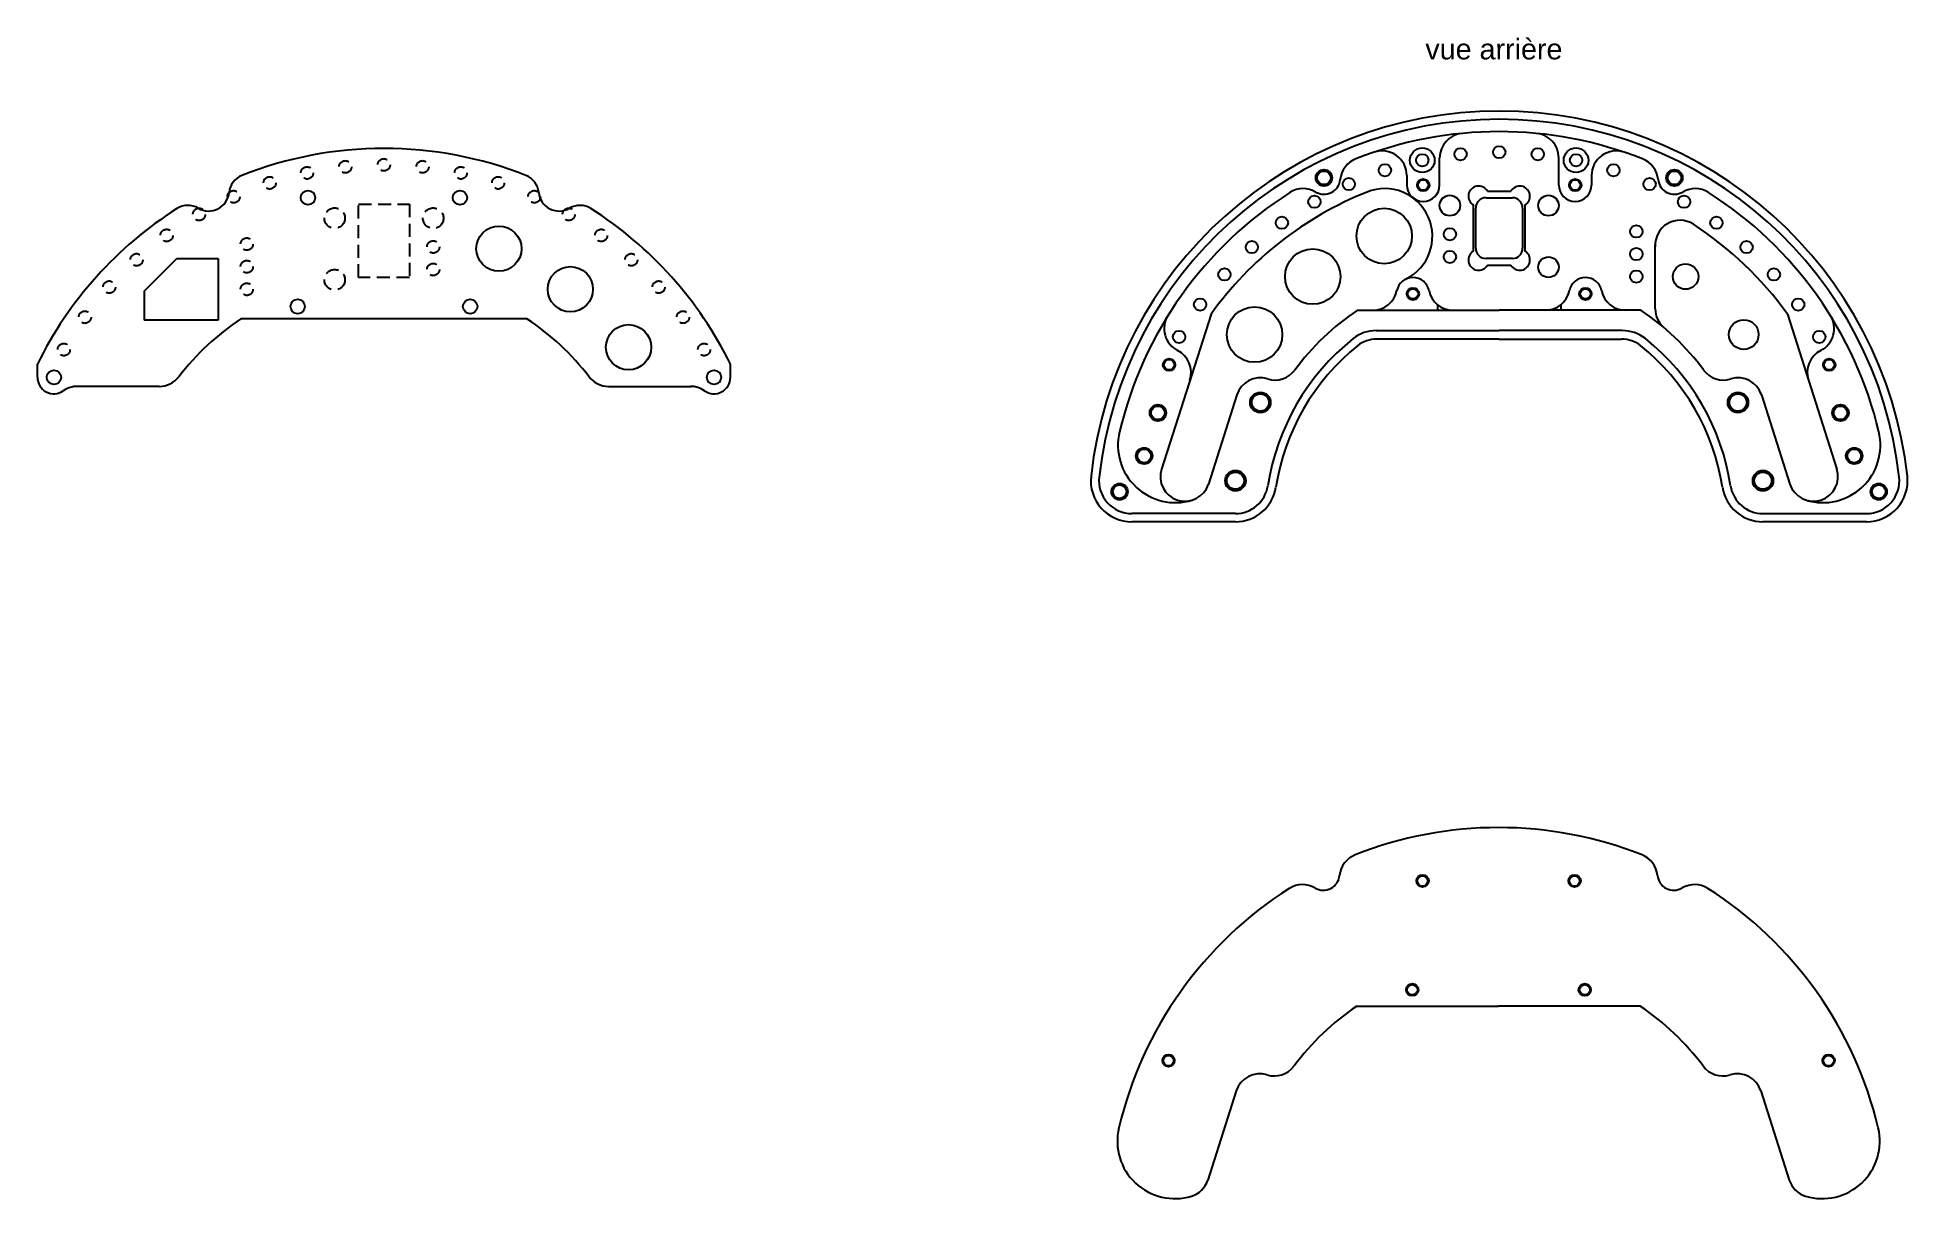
# Model space of a CAD drawing. Header units: millimetres. Extents: x 1835 to 2290, y 1226 to 1509.
import ezdxf

# ---------------------------------------------------------------- set-up
doc = ezdxf.new("R2010")
doc.units = ezdxf.units.MM
doc.linetypes.add('CACHE2', pattern=[4.7625, 3.175, -1.5875])
doc.layers.add('carte', color=30, linetype='Continuous')
doc.layers.add('tableau de bord', color=5, linetype='Continuous')
doc.styles.get("Standard").update_dxf_attribs({"font": 'arial.ttf'})

msp = doc.modelspace()

# ---------------------------------------------------------------- linework, layer by layer
at = {"layer": 'carte', "linetype": 'CACHE2'}
for p, q in [((1912.78, 1450.67), (1912.78, 1468.47)), ((1912.78, 1468.47), (1925.18, 1468.47)), ((1925.18, 1468.47), (1925.18, 1450.67)), ((1925.18, 1450.67), (1912.78, 1450.67))]:
    msp.add_line(p, q, dxfattribs=at)
at = {"layer": 'carte'}
for p, q in [((1860.59, 1447.27), (1868.59, 1455.27)), ((1868.59, 1455.27), (1878.59, 1455.27)), ((1878.59, 1455.27), (1878.59, 1440.27)), ((1860.59, 1447.27), (1860.59, 1440.27)), ((1870.59, 1440.27), (1860.59, 1440.27)), ((1878.59, 1440.27), (1870.59, 1440.27)), ((1953.81, 1440.57), (1884.16, 1440.57)), ((1834.61, 1426.33), (1834.61, 1429.5)), ((2003.36, 1426.33), (2003.36, 1429.5)), ((1864.28, 1424.12), (1844.18, 1424.12)), ((1973.69, 1424.12), (1993.79, 1424.12))]:
    msp.add_line(p, q, dxfattribs=at)
at = {"layer": 'carte', "linetype": 'CACHE2'}
for centre, radius in [((1900.27, 1476.1), 1.5), ((1909.58, 1477.58), 1.5), ((1918.98, 1478.07), 1.5), ((1928.39, 1477.58), 1.5), ((1937.7, 1476.1), 1.5), ((1882.38, 1470.29), 1.5), ((1891.17, 1473.67), 1.5), ((1946.8, 1473.67), 1.5), ((1955.59, 1470.29), 1.5), ((1873.98, 1466.01), 1.5), ((1906.98, 1465.07), 2.5), ((1930.98, 1465.07), 2.5), ((1963.98, 1466.01), 1.5), ((1866.08, 1460.88), 1.5), ((1971.88, 1460.88), 1.5), ((1885.59, 1458.77), 1.5), ((1930.98, 1458.07), 1.5), ((1858.76, 1454.95), 1.5), ((1885.59, 1453.27), 1.5), ((1930.98, 1452.57), 1.5), ((1979.21, 1454.95), 1.5), ((1852.1, 1448.29), 1.5), ((1885.59, 1447.77), 1.5), ((1906.98, 1450.07), 2.5), ((1985.87, 1448.29), 1.5), ((1846.17, 1440.97), 1.5), ((1991.8, 1440.97), 1.5), ((1841.04, 1433.07), 1.5), ((1996.93, 1433.07), 1.5)]:
    msp.add_circle(centre, radius, dxfattribs=at)
at = {"layer": 'carte'}
for centre, radius in [((1900.48, 1470.07), 1.75), ((1937.48, 1470.07), 1.75), ((1946.98, 1457.65), 5.5), ((1964.38, 1447.77), 5.5), ((1897.98, 1443.57), 1.75), ((1939.98, 1443.57), 1.75), ((1978.54, 1433.65), 5.5), ((1838.62, 1426.33), 1.75), ((1999.35, 1426.33), 1.75)]:
    msp.add_circle(centre, radius, dxfattribs=at)
for centre, radius, start, end in [((1918.98, 1388.07), 94, 90, 111.573), ((1918.98, 1388.07), 94, 68.427, 90), ((1886.26, 1470.84), 5, 111.573, 174.3236), ((1951.71, 1470.84), 5, 5.6764, 68.427), ((1876.31, 1471.82), 5, 239.6764, 354.3236), ((1961.66, 1471.82), 5, 185.6764, 300.3236), ((1918.98, 1388.07), 94, 122.427, 153.846), ((1871.26, 1463.19), 5, 59.6764, 122.427), ((1966.71, 1463.19), 5, 57.573, 120.3236), ((1918.98, 1388.07), 94, 26.154, 57.573), ((1918.98, 1388.07), 63, 123.5573, 142.4492), ((1918.98, 1388.07), 63, 37.5508, 56.4427), ((1838.62, 1426.33), 4.01, 180, 304.9777), ((1864.28, 1430.12), 6, 270, 322.4492), ((1973.69, 1430.12), 6, 217.5508, 270), ((1999.35, 1426.33), 4.01, 235.0223, 0), ((1844.36, 1418.12), 6, 90, 124.9777), ((1993.61, 1418.12), 6, 55.0223, 90)]:
    msp.add_arc(centre, radius, start, end, dxfattribs=at)
at = {"layer": 'tableau de bord'}
for p, q in [((2168.03, 1475.46), (2168.03, 1473.15)), ((2176.03, 1473.15), (2176.03, 1479.74)), ((2205.03, 1473.15), (2205.03, 1479.74)), ((2213.03, 1475.46), (2213.03, 1473.15)), ((2187.69, 1471.65), (2193.36, 1471.65)), ((2184.28, 1457.06), (2184.28, 1468.23)), ((2184.83, 1457.75), (2184.83, 1467.55)), ((2187.33, 1470.05), (2193.73, 1470.05)), ((2196.23, 1467.55), (2196.23, 1457.75)), ((2196.78, 1468.23), (2196.78, 1457.06)), ((2228.53, 1442.99), (2228.53, 1458.56)), ((2193.73, 1455.25), (2187.33, 1455.25)), ((2187.69, 1453.65), (2193.36, 1453.65)), ((2175.53, 1444), (2175.53, 1442.65)), ((2205.53, 1444), (2205.53, 1442.65)), ((2120.36, 1441.73), (2108.31, 1403.97)), ((2260.69, 1441.73), (2272.74, 1403.97)), ((2160.57, 1437.71), (2190.54, 1437.71)), ((2190.53, 1435.65), (2160.74, 1435.65)), ((2190.53, 1435.65), (2220.31, 1435.65)), ((2220.5, 1437.71), (2190.54, 1437.71)), ((2126.3, 1393.15), (2101.08, 1393.15)), ((2126.3, 1391.15), (2101.08, 1391.15)), ((2254.75, 1393.15), (2279.97, 1393.15)), ((2279.97, 1391.15), (2254.75, 1391.15))]:
    msp.add_line(p, q, dxfattribs=at)
at = {"layer": 'tableau de bord', "color": 1}
for p, q in [((2156, 1442.65), (2190.53, 1442.65)), ((2225.05, 1442.65), (2190.53, 1442.65)), ((2126.66, 1422.03), (2119.74, 1400.32)), ((2254.39, 1422.03), (2261.31, 1400.32)), ((2155.85, 1273.19), (2190.37, 1273.19)), ((2224.9, 1273.19), (2190.37, 1273.19)), ((2126.51, 1252.56), (2119.59, 1230.86)), ((2254.23, 1252.56), (2261.16, 1230.86))]:
    msp.add_line(p, q, dxfattribs=at)
at = {"layer": 'tableau de bord'}
for centre, radius in [((2171.81, 1479.18), 3), ((2171.81, 1479.18), 1.5), ((2181.12, 1480.66), 1.5), ((2190.53, 1481.15), 1.5), ((2199.93, 1480.66), 1.5), ((2209.24, 1479.18), 3), ((2209.24, 1479.18), 1.5), ((2147.85, 1474.9), 2), ((2147.85, 1474.9), 1.65), ((2162.71, 1476.74), 1.5), ((2218.34, 1476.74), 1.5), ((2233.2, 1474.9), 2), ((2233.2, 1474.9), 1.65), ((2153.92, 1473.37), 1.5), ((2227.13, 1473.37), 1.5), ((2145.53, 1469.09), 1.5), ((2162.53, 1460.73), 6.75), ((2178.53, 1468.15), 2.5), ((2202.53, 1468.15), 2.5), ((2235.53, 1469.09), 1.5), ((2137.62, 1463.96), 1.5), ((2178.53, 1461.15), 1.5), ((2223.92, 1461.85), 1.5), ((2243.43, 1463.96), 1.5), ((2130.3, 1458.03), 1.5), ((2145.13, 1450.85), 6.75), ((2223.92, 1456.35), 1.5), ((2250.75, 1458.03), 1.5), ((2123.64, 1451.37), 1.5), ((2178.53, 1455.65), 1.5), ((2202.53, 1453.15), 2.5), ((2235.92, 1450.85), 3.1), ((2257.41, 1451.37), 1.5), ((2223.92, 1450.85), 1.5), ((2117.71, 1444.05), 1.5), ((2263.34, 1444.05), 1.5), ((2130.97, 1436.73), 6.75), ((2250.08, 1436.73), 3.6), ((2112.58, 1436.15), 1.5), ((2268.47, 1436.15), 1.5), ((2132.38, 1420.2), 2.5), ((2132.38, 1420.2), 2.1), ((2248.67, 1420.2), 2.5), ((2248.67, 1420.2), 2.1), ((2107.43, 1417.67), 2), ((2107.43, 1417.67), 1.65), ((2273.62, 1417.67), 2), ((2273.62, 1417.67), 1.65), ((2104.08, 1407.19), 2), ((2104.08, 1407.19), 1.65), ((2276.97, 1407.19), 2), ((2276.97, 1407.19), 1.65), ((2126.3, 1401.15), 2.5), ((2126.3, 1401.15), 2.1), ((2254.75, 1401.15), 2.5), ((2254.75, 1401.15), 2.1), ((2098.1, 1398.48), 2), ((2098.1, 1398.48), 1.65), ((2282.95, 1398.48), 2), ((2282.95, 1398.48), 1.65), ((2282.95, 1398.48), 1.65)]:
    msp.add_circle(centre, radius, dxfattribs=at)
at = {"layer": 'tableau de bord', "color": 1}
for centre, radius in [((2172.03, 1473.15), 1.5), ((2172.03, 1473.15), 1.25), ((2209.03, 1473.15), 1.5), ((2209.03, 1473.15), 1.25), ((2169.53, 1446.65), 1.5), ((2211.53, 1446.65), 1.5), ((2169.53, 1446.65), 1.25), ((2211.53, 1446.65), 1.25), ((2110.16, 1429.4), 1.5), ((2110.16, 1429.4), 1.25), ((2270.89, 1429.4), 1.5), ((2270.89, 1429.4), 1.25), ((2171.87, 1303.69), 1.5), ((2171.87, 1303.69), 1.25), ((2208.87, 1303.69), 1.5), ((2208.87, 1303.69), 1.25), ((2169.37, 1277.19), 1.5), ((2169.37, 1277.19), 1.25), ((2211.37, 1277.19), 1.5), ((2211.37, 1277.19), 1.25), ((2110.01, 1259.94), 1.5), ((2270.74, 1259.94), 1.5), ((2110.01, 1259.94), 1.25), ((2270.74, 1259.94), 1.25)]:
    msp.add_circle(centre, radius, dxfattribs=at)
at = {"layer": 'tableau de bord'}
for centre, radius, start, end in [((2190.53, 1391.15), 100, 6.3794, 173.6206), ((2190.53, 1391.15), 98, 89.9614, 173.6206), ((2190.53, 1391.15), 98, 6.3794, 90.0386), ((2182.03, 1479.74), 6, 95.4804, 180), ((2199.03, 1479.74), 6, 0, 84.5196), ((2162.03, 1475.46), 6, 0, 108.6765), ((2219.03, 1475.46), 6, 71.3235, 180), ((2190.53, 1391.15), 86.5, 111.8439, 144.2119), ((2162.66, 1460.66), 11.61, 296.0995, 111.8439), ((2172.03, 1473.15), 4, 180, 0), ((2185.53, 1470.4), 2.5, 30, 240), ((2195.53, 1470.4), 2.5, 300, 150), ((2209.03, 1473.15), 4, 180, 0), ((2187.33, 1467.55), 2.5, 90, 180), ((2193.73, 1467.55), 2.5, 0, 90), ((2234.53, 1458.56), 6, 56.867, 184.0702), ((2190.53, 1391.15), 86.5, 35.7881, 56.867), ((2187.33, 1457.75), 2.5, 180, 270), ((2193.73, 1457.75), 2.5, 270, 0), ((2185.53, 1454.9), 2.5, 120, 330), ((2195.53, 1454.9), 2.5, 210, 60), ((2169.53, 1446.65), 4, 11.537, 168.463), ((2211.53, 1446.65), 4, 11.537, 168.463), ((2159.73, 1448.65), 6, 270, 348.463), ((2179.32, 1448.65), 6, 191.537, 270), ((2201.73, 1448.65), 6, 270, 348.463), ((2221.32, 1448.65), 6, 191.537, 270), ((2114.96, 1438.18), 6, 148.1035, 242.9788), ((2234.53, 1442.99), 6, 180, 229.6798), ((2266.09, 1438.18), 6, 297.0212, 31.8965), ((2190.54, 1391.22), 57, 128.6287, 171.2179), ((2160.57, 1428.71), 9, 90, 128.6287), ((2160.74, 1428.15), 7.5, 90, 128.8357), ((2220.31, 1428.15), 7.5, 51.1643, 90), ((2220.5, 1428.71), 9, 51.3713, 90), ((2190.54, 1391.22), 57, 8.7821, 51.3713), ((2109.51, 1427.49), 6, 342.2948, 62.9788), ((2190.53, 1391.15), 55, 128.8357, 171.1501), ((2190.53, 1391.15), 55, 8.8499, 51.1643), ((2271.54, 1427.49), 6, 117.0212, 197.7052), ((2109.51, 1427.49), 6, 342.2948, 342.3022), ((2240.53, 1426.09), 4, 213.6209, 216.2721), ((2190.53, 1391.15), 98, 172.3281, 173.6206), ((2101.08, 1401.15), 10, 173.6206, 270), ((2101.08, 1401.15), 8, 173.6206, 270), ((2126.3, 1401.15), 8, 270, 351.1501), ((2126.3, 1401.15), 10, 270, 351.1501), ((2254.75, 1401.15), 10, 188.8499, 270), ((2254.75, 1401.15), 8, 188.8499, 270), ((2279.97, 1401.15), 10, 270, 6.3794), ((2279.97, 1401.15), 8, 270, 6.3794)]:
    msp.add_arc(centre, radius, start, end, dxfattribs=at)
at = {"layer": 'tableau de bord', "color": 1}
for centre, radius, start, end in [((2190.53, 1391.15), 95, 68.427, 111.573), ((2157.8, 1473.91), 6, 111.573, 174.3236), ((2223.25, 1473.91), 6, 5.6764, 68.427), ((2190.53, 1391.15), 95, 122.427, 166.6836), ((2142.8, 1466.27), 6, 59.6764, 122.427), ((2147.85, 1474.9), 4, 239.6764, 354.3236), ((2233.2, 1474.9), 4, 185.6764, 300.3236), ((2238.25, 1466.27), 6, 57.573, 120.3236), ((2190.53, 1391.15), 95, 13.3164, 57.573), ((2190.53, 1391.15), 62, 123.8349, 143.4242), ((2190.53, 1391.15), 62, 36.5758, 56.1651), ((2132.38, 1420.2), 6, 72.8611, 162.2985), ((2135.92, 1431.67), 6, 252.8611, 323.4242), ((2245.13, 1431.67), 6, 216.5758, 287.1389), ((2248.67, 1420.2), 6, 17.7015, 107.1389), ((2111.7, 1409.81), 14, 166.6836, 286.8487), ((2269.35, 1409.81), 14, 253.1513, 13.3164), ((2114.02, 1402.15), 6, 162.2985, 342.2985), ((2267.03, 1402.15), 6, 197.7015, 17.7015), ((2190.37, 1221.69), 95, 68.427, 111.573), ((2157.65, 1304.45), 6, 111.573, 174.3236), ((2223.1, 1304.45), 6, 5.6764, 68.427), ((2142.65, 1296.81), 6, 59.6764, 122.427), ((2147.7, 1305.44), 4, 239.6764, 354.3236), ((2233.05, 1305.44), 4, 185.6764, 300.3236), ((2238.1, 1296.81), 6, 57.573, 120.3236), ((2190.37, 1221.69), 95, 122.427, 166.6836), ((2190.37, 1221.69), 95, 13.3164, 57.573), ((2190.37, 1221.69), 62, 123.8349, 143.4242), ((2190.37, 1221.69), 62, 36.5758, 56.1651), ((2135.76, 1262.21), 6, 252.8611, 323.4242), ((2244.98, 1262.21), 6, 216.5758, 287.1389), ((2132.23, 1250.74), 6, 72.8611, 162.2985), ((2248.52, 1250.74), 6, 17.7015, 107.1389), ((2111.55, 1240.34), 14, 166.6836, 286.8487), ((2269.2, 1240.34), 14, 253.1513, 13.3164), ((2113.87, 1232.69), 6, 286.8487, 342.2985), ((2266.88, 1232.69), 6, 197.7015, 253.1513)]:
    msp.add_arc(centre, radius, start, end, dxfattribs=at)

# ---------------------------------------------------------------- texts
at = {"layer": 'tableau de bord', "color": 6, "lineweight": 80, "insert": (2205.93, 1503.67), "char_height": 5, "attachment_point": 9}
msp.add_mtext('vue arrière', dxfattribs=at)

doc.saveas('drawing.dxf')
